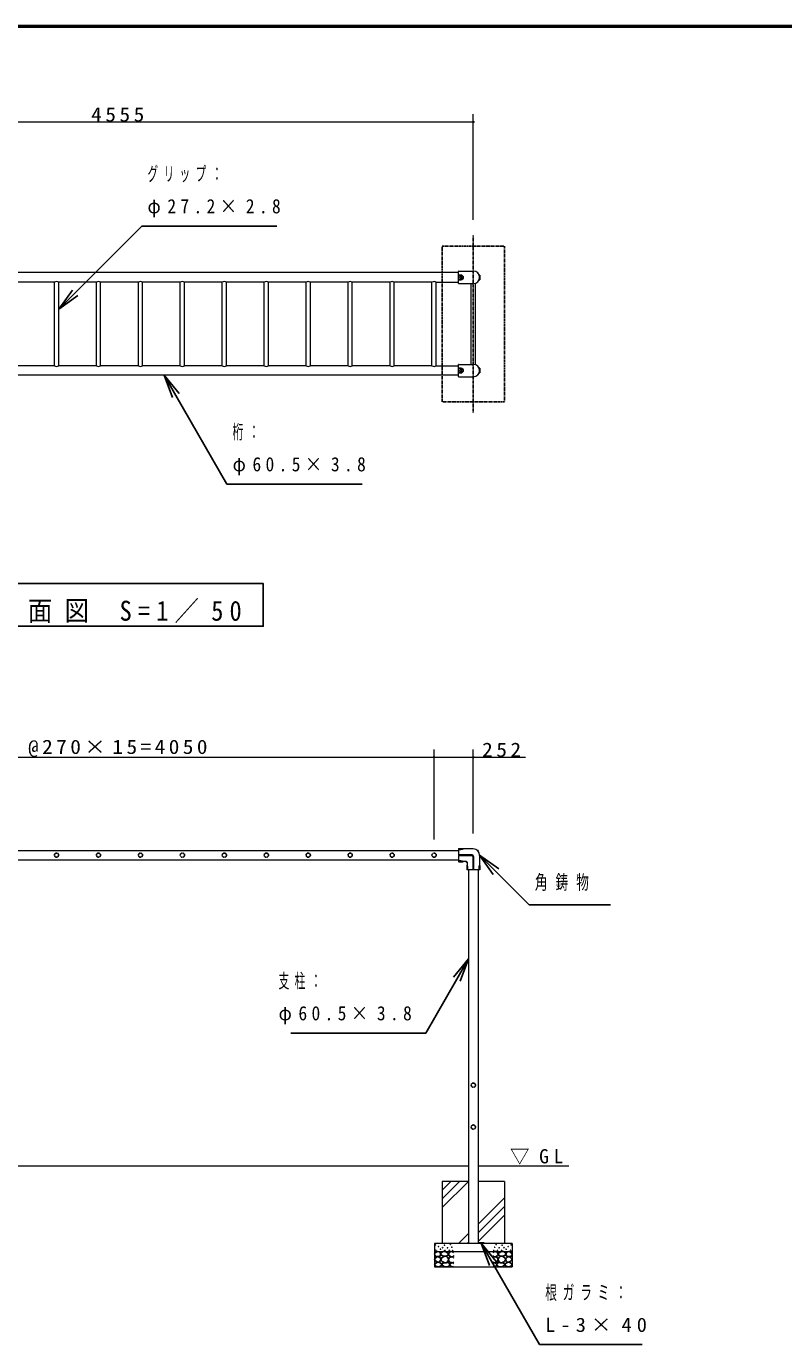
# Model space of a CAD drawing. Units: millimetres at full size, with parts at other scales. Extents: x -19540 to 0, y -2046 to 13350.
# Drawn here: x -14889 to -10015, y 4866 to 13350 of the extents above; entities that cross this region are included whole.
import ezdxf

# ---------------------------------------------------------------- set-up
doc = ezdxf.new("R2010")
doc.units = ezdxf.units.MM
doc.linetypes.add('USER2', pattern=[6, 3, -1, 1, -1])
doc.linetypes.add('USER4', pattern=[8, 5, -3])
for name, color, linetype, lineweight in [('A3図枠', 7, 'Continuous', 25), ('線', 7, 'Continuous', 13), ('補助', 2, 'Continuous', 13)]:
    doc.layers.add(name, color=color, linetype=linetype, lineweight=lineweight)
doc.styles.add('ＭＳ ゴシック', font='')
doc.styles.get('ＭＳ ゴシック').set_extended_font_data('MS Gothic')

# ---------------------------------------------------------------- blocks, each defined once
blk = doc.blocks.new('dimension_origin')
at = {"color": 0, "linetype": 'Continuous', "lineweight": -2}
blk.add_circle((0, 0), 1.25, dxfattribs=at)

msp = doc.modelspace()

# ---------------------------------------------------------------- linework, layer by layer
at = {"layer": 'A3図枠', "lineweight": 50}
msp.add_line((0, 13350), (-19250, 13350), dxfattribs=at)
at = {"layer": '線', "color": 20, "linetype": 'USER2', "lineweight": 25}
msp.add_line((-12012.06, 10864.787), (-12012.06, 12004.787), dxfattribs=at)
at = {"layer": '線'}
for p, q in [((-12107.06, 11765.037), (-16472.06, 11765.037)), ((-12107.06, 11696.287), (-12107.06, 11773.287)), ((-12105.56, 11774.787), (-12012.06, 11774.787)), ((-14708.16, 11704.537), (-14950.96, 11704.537)), ((-14708.16, 11165.037), (-14708.16, 11704.537)), ((-14680.96, 11165.037), (-14680.96, 11704.537)), ((-14438.16, 11704.537), (-14680.96, 11704.537)), ((-14438.16, 11165.037), (-14438.16, 11704.537)), ((-14410.96, 11165.037), (-14410.96, 11704.537)), ((-14168.16, 11704.537), (-14410.96, 11704.537)), ((-14168.16, 11165.037), (-14168.16, 11704.537)), ((-14140.96, 11165.037), (-14140.96, 11704.537)), ((-13898.16, 11704.537), (-14140.96, 11704.537)), ((-13898.16, 11165.037), (-13898.16, 11704.537)), ((-13870.96, 11165.037), (-13870.96, 11704.537)), ((-13628.16, 11704.537), (-13870.96, 11704.537)), ((-13628.16, 11165.037), (-13628.16, 11704.537)), ((-13600.96, 11165.037), (-13600.96, 11704.537)), ((-13358.16, 11704.537), (-13600.96, 11704.537)), ((-13358.16, 11165.037), (-13358.16, 11704.537)), ((-13330.96, 11165.037), (-13330.96, 11704.537)), ((-13088.16, 11704.537), (-13330.96, 11704.537)), ((-13088.16, 11165.037), (-13088.16, 11704.537)), ((-13060.96, 11165.037), (-13060.96, 11704.537)), ((-12818.16, 11704.537), (-13060.96, 11704.537)), ((-12818.16, 11165.037), (-12818.16, 11704.537)), ((-12790.96, 11165.037), (-12790.96, 11704.537)), ((-12548.16, 11704.537), (-12790.96, 11704.537)), ((-12548.16, 11165.037), (-12548.16, 11704.537)), ((-12520.96, 11165.037), (-12520.96, 11704.537)), ((-12278.16, 11704.537), (-12520.96, 11704.537)), ((-12278.16, 11165.037), (-12278.16, 11704.537)), ((-12250.96, 11165.037), (-12250.96, 11704.537)), ((-12250.96, 11704.537), (-12107.06, 11704.537)), ((-12105.56, 11694.787), (-12012.06, 11694.787)), ((-12025.66, 11174.037), (-12025.66, 11695.537)), ((-11998.46, 11171.605), (-11998.46, 11697.968)), ((-14708.16, 11165.037), (-14950.96, 11165.037)), ((-14438.16, 11165.037), (-14680.96, 11165.037)), ((-14168.16, 11165.037), (-14410.96, 11165.037)), ((-13898.16, 11165.037), (-14140.96, 11165.037)), ((-13628.16, 11165.037), (-13870.96, 11165.037)), ((-13358.16, 11165.037), (-13600.96, 11165.037)), ((-13088.16, 11165.037), (-13330.96, 11165.037)), ((-12818.16, 11165.037), (-13060.96, 11165.037)), ((-12548.16, 11165.037), (-12790.96, 11165.037)), ((-12278.16, 11165.037), (-12520.96, 11165.037)), ((-12250.96, 11165.037), (-12107.06, 11165.037)), ((-12107.06, 11096.287), (-12107.06, 11173.287)), ((-12105.56, 11174.787), (-12012.06, 11174.787)), ((-12107.06, 11104.537), (-16472.06, 11104.537)), ((-12105.56, 11094.787), (-12012.06, 11094.787)), ((-16472.06, 8046.727), (-12107.06, 8046.727)), ((-16472.06, 7986.227), (-12107.06, 7986.227)), ((-12107.06, 8057.477), (-12107.06, 8017.977)), ((-12107.06, 8014.977), (-12107.06, 7975.477)), ((-12106.06, 8058.477), (-12078.06, 8058.477)), ((-12077.06, 8057.477), (-12077.06, 8056.477)), ((-12012.06, 8056.477), (-12077.06, 8056.477)), ((-12058.06, 7976.477), (-12077.06, 7976.477)), ((-12077.06, 7975.477), (-12077.06, 7976.477)), ((-11972.06, 8016.477), (-11972.06, 7951.477)), ((-12106.06, 7974.477), (-12078.06, 7974.477)), ((-12054.06, 7950.477), (-12054.06, 7922.477)), ((-12053.06, 7951.477), (-12052.06, 7951.477)), ((-12013.56, 7921.477), (-12053.06, 7921.477)), ((-12052.06, 7970.477), (-12052.06, 7951.477)), ((-12042.31, 7921.477), (-12042.31, 5516.477)), ((-11971.06, 7921.477), (-12010.56, 7921.477)), ((-11981.81, 7921.477), (-11981.81, 5516.477)), ((-11971.06, 7951.477), (-11972.06, 7951.477)), ((-11970.06, 7950.477), (-11970.06, 7922.477)), ((-16536.81, 6016.477), (-12042.31, 6016.477)), ((-11981.81, 6016.466), (-11398.112, 6016.466)), ((-12042.31, 5916.477), (-12212.06, 5916.477)), ((-12212.06, 5916.477), (-12212.06, 5516.477)), ((-11812.06, 5916.477), (-11981.81, 5916.477)), ((-11812.06, 5916.477), (-11812.06, 5516.477)), ((-12262.06, 5516.477), (-12262.06, 5366.477)), ((-11762.06, 5516.477), (-12262.06, 5516.477)), ((-11980.81, 5558.477), (-11981.81, 5558.477)), ((-11981.81, 5558.477), (-11981.81, 5518.477)), ((-11981.81, 5518.477), (-11941.81, 5518.477)), ((-11978.81, 5525.977), (-11978.81, 5556.477)), ((-11943.81, 5521.477), (-11974.31, 5521.477)), ((-11941.81, 5518.477), (-11941.81, 5519.477)), ((-11762.06, 5516.477), (-11762.06, 5366.477)), ((-12262.06, 5466.477), (-11762.06, 5466.477)), ((-12262.06, 5366.477), (-11762.06, 5366.477))]:
    msp.add_line(p, q, dxfattribs=at)
at = {"layer": '線', "color": 2, "lineweight": 25}
for p, q in [((-12107.06, 11749.787), (-12092.06, 11749.787)), ((-12107.06, 11719.787), (-12092.06, 11719.787)), ((-11973.982, 11749.787), (-11971.015, 11749.787)), ((-11973.982, 11719.787), (-11971.015, 11719.787)), ((-11970.015, 11748.787), (-11970.015, 11720.787)), ((-12107.06, 11149.787), (-12092.06, 11149.787)), ((-12107.06, 11119.787), (-12092.06, 11119.787)), ((-11973.982, 11149.787), (-11971.015, 11149.787)), ((-11973.982, 11119.787), (-11971.015, 11119.787)), ((-11970.015, 11148.787), (-11970.015, 11120.787)), ((-12107.06, 8053.498), (-12092.06, 8053.498)), ((-12022.06, 8017.977), (-12107.06, 8017.977)), ((-12022.06, 8014.977), (-12107.06, 8014.977)), ((-12107.06, 7979.457), (-12092.06, 7979.457)), ((-12057.727, 7976.468), (-12058.575, 7975.195)), ((-12053.343, 7969.963), (-12058.575, 7975.195)), ((-12052.201, 7970.723), (-12057.814, 7976.336)), ((-12013.56, 8006.477), (-12013.56, 7921.477)), ((-12010.56, 8006.477), (-12010.56, 7921.477)), ((-11987.242, 8047.857), (-11987.057, 8048.042)), ((-11987.057, 8048.042), (-11985.805, 8048.911)), ((-11980.693, 8041.678), (-11987.057, 8048.042)), ((-11979.787, 8042.894), (-11985.805, 8048.911)), ((-11980.878, 8041.493), (-11980.693, 8041.678)), ((-11979.787, 8042.894), (-11980.693, 8041.678)), ((-12052.07, 7970.811), (-12053.343, 7969.963)), ((-12049.081, 7936.477), (-12049.081, 7921.477)), ((-11975.04, 7936.477), (-11975.04, 7921.477))]:
    msp.add_line(p, q, dxfattribs=at)
at = {"layer": '線', "color": 4, "linetype": 'USER4', "lineweight": 25}
msp.add_lwpolyline([(-12212.06, 10934.787), (-12212.06, 11934.787), (-11812.06, 11934.787), (-11812.06, 10934.787)], close=True, dxfattribs=at)
at = {"layer": '線', "color": 2, "lineweight": 25}
for points in [[(-12239.612, 5465.88), (-12246.074, 5463.339), (-12252.286, 5459.859), (-12258.144, 5455.822), (-12261.791, 5450.354), (-12260.779, 5442.772), (-12255.771, 5436.413), (-12248.906, 5433.823), (-12241.196, 5433.561), (-12233.584, 5434.165), (-12227.255, 5436.729), (-12223.502, 5442.015), (-12222.185, 5448.453), (-12223.033, 5453.659), (-12225.987, 5458.592), (-12232.147, 5463.419)], [(-12242.147, 5432.927), (-12247.476, 5430.135), (-12252.919, 5425.957), (-12259.368, 5419.137), (-12261.791, 5412.332), (-12258.163, 5407.505), (-12251.652, 5403.143), (-12245.015, 5398.856), (-12238.345, 5396.806), (-12230.7, 5399.253), (-12224.403, 5405.678), (-12221.297, 5413.956), (-12222.819, 5422.471), (-12230.977, 5429.722)], [(-12200.188, 5465.97), (-12205.092, 5465.353), (-12210.729, 5463.267), (-12218.7, 5457.48), (-12222.352, 5450.564), (-12221.478, 5446.601), (-12217.757, 5442.184), (-12208.266, 5437.412), (-12198.296, 5435.968), (-12190.945, 5435.795), (-12183.429, 5437.319), (-12175.831, 5441.934), (-12172.077, 5448.131), (-12173.046, 5452.784), (-12177.753, 5458.132), (-12188.422, 5464.338)], [(-12212.892, 5401.64), (-12200.303, 5394.784), (-12186.943, 5393.802), (-12176.659, 5401.256), (-12171.807, 5412.993), (-12174.087, 5423.77), (-12180.997, 5431.913), (-12189.822, 5435.347), (-12200.998, 5434.075), (-12214.753, 5426.021), (-12220.73, 5415.155), (-12218.094, 5407.961)], [(-11811.229, 5401.64), (-11823.818, 5394.784), (-11837.178, 5393.802), (-11847.461, 5401.256), (-11852.314, 5412.993), (-11850.033, 5423.77), (-11843.124, 5431.913), (-11834.299, 5435.347), (-11823.122, 5434.075), (-11809.368, 5426.021), (-11803.391, 5415.155), (-11806.027, 5407.961)], [(-11823.933, 5465.97), (-11819.029, 5465.353), (-11813.392, 5463.267), (-11805.42, 5457.48), (-11801.769, 5450.564), (-11802.643, 5446.601), (-11806.364, 5442.184), (-11815.855, 5437.412), (-11825.825, 5435.968), (-11833.176, 5435.795), (-11840.691, 5437.319), (-11848.29, 5441.934), (-11852.044, 5448.131), (-11851.075, 5452.784), (-11846.368, 5458.132), (-11835.699, 5464.338)], [(-11781.974, 5432.927), (-11776.645, 5430.135), (-11771.202, 5425.957), (-11764.753, 5419.137), (-11762.33, 5412.332), (-11765.958, 5407.505), (-11772.469, 5403.143), (-11779.106, 5398.856), (-11785.776, 5396.806), (-11793.421, 5399.253), (-11799.718, 5405.678), (-11802.824, 5413.956), (-11801.302, 5422.471), (-11793.144, 5429.722)], [(-11784.509, 5465.88), (-11778.047, 5463.339), (-11771.835, 5459.859), (-11765.977, 5455.822), (-11762.33, 5450.354), (-11763.342, 5442.772), (-11768.35, 5436.413), (-11775.215, 5433.823), (-11782.925, 5433.561), (-11790.537, 5434.165), (-11796.866, 5436.729), (-11800.619, 5442.015), (-11801.936, 5448.453), (-11801.088, 5453.659), (-11798.133, 5458.592), (-11791.974, 5463.419)], [(-12242.966, 5396.994), (-12254.285, 5390.975), (-12261.096, 5382.16), (-12252.61, 5370.891), (-12234.175, 5366.776), (-12219.821, 5372.887), (-12214.396, 5383.259), (-12225.178, 5392.368)], [(-12185.862, 5392.85), (-12193.397, 5393.477), (-12201.539, 5392.039), (-12210.467, 5387.982), (-12214.784, 5382.579), (-12212.097, 5377.897), (-12206.135, 5373.389), (-12199.656, 5369.546), (-12192.349, 5367.172), (-12180.5, 5367.406), (-12170.185, 5371.497), (-12165.481, 5376.304), (-12163.428, 5382.038), (-12164.487, 5387.187), (-12168.563, 5391.769), (-12176.962, 5394.309)], [(-11838.259, 5392.85), (-11830.724, 5393.477), (-11822.582, 5392.039), (-11813.654, 5387.982), (-11809.337, 5382.579), (-11812.024, 5377.897), (-11817.986, 5373.389), (-11824.465, 5369.546), (-11831.772, 5367.172), (-11843.621, 5367.406), (-11853.936, 5371.497), (-11858.639, 5376.304), (-11860.693, 5382.038), (-11859.634, 5387.187), (-11855.558, 5391.769), (-11847.159, 5394.309)], [(-11781.155, 5396.994), (-11769.836, 5390.975), (-11763.025, 5382.16), (-11771.511, 5370.891), (-11789.946, 5366.776), (-11804.3, 5372.887), (-11809.725, 5383.259), (-11798.943, 5392.368)]]:
    msp.add_lwpolyline(points, close=True, dxfattribs=at)
for points in [[(-12137.06, 5459.776), (-12145.488, 5464.632), (-12154.17, 5466.113), (-12159.79, 5464.425), (-12164.943, 5460.727), (-12169.415, 5455.418), (-12171.28, 5448.687), (-12167.612, 5439.916), (-12159.557, 5433.478), (-12151.258, 5431.099), (-12144.031, 5432.21), (-12139.981, 5435.586), (-12137.06, 5440.132)], [(-12137.377, 5423.656), (-12144.518, 5429.118), (-12152.586, 5431.577), (-12159.291, 5430.352), (-12165.26, 5426.507), (-12169.653, 5420.726), (-12171.28, 5413.516), (-12168.616, 5404.908), (-12162.408, 5397.991), (-12154.769, 5394.119), (-12147.2, 5393.238), (-12142.046, 5394.677), (-12137.377, 5397.357)], [(-11887.06, 5459.776), (-11878.633, 5464.632), (-11869.95, 5466.113), (-11864.331, 5464.425), (-11859.178, 5460.727), (-11854.706, 5455.418), (-11852.84, 5448.687), (-11856.509, 5439.916), (-11864.564, 5433.478), (-11872.863, 5431.099), (-11880.09, 5432.21), (-11884.14, 5435.586), (-11887.06, 5440.132)], [(-11886.744, 5423.656), (-11879.603, 5429.118), (-11871.535, 5431.577), (-11864.83, 5430.352), (-11858.861, 5426.507), (-11854.468, 5420.726), (-11852.84, 5413.516), (-11855.505, 5404.908), (-11861.713, 5397.991), (-11869.352, 5394.119), (-11876.921, 5393.238), (-11882.075, 5394.677), (-11886.744, 5397.357)], [(-12137.06, 5389.119), (-12143.079, 5392.438), (-12150.368, 5393.238), (-12159.084, 5388.904), (-12163.359, 5382.148), (-12162.747, 5378.478), (-12159.874, 5374.227), (-12152.711, 5368.755), (-12145.298, 5366.94), (-12141.002, 5367.991), (-12137.06, 5370.108)], [(-11887.06, 5389.119), (-11881.042, 5392.438), (-11873.753, 5393.238), (-11865.037, 5388.904), (-11860.762, 5382.148), (-11861.374, 5378.478), (-11864.247, 5374.227), (-11871.41, 5368.755), (-11878.823, 5366.94), (-11883.119, 5367.991), (-11887.06, 5370.108)]]:
    msp.add_lwpolyline(points, dxfattribs=at)
for centre, radius in [((-12092.06, 11734.787), 7), ((-12092.06, 11134.787), 7), ((-12255.454, 5508.654), 1), ((-12252.286, 5473.801), 1), ((-12236.443, 5497.248), 1), ((-12223.453, 5480.455), 1), ((-12209.511, 5489.96), 1), ((-12198.105, 5506.436), 1), ((-12194.619, 5472.85), 1), ((-12178.564, 5490.026), 1), ((-12166.941, 5472.998), 1), ((-12159.643, 5510.569), 1), ((-12149.643, 5493.54), 1), ((-12144.777, 5472.457), 1), ((-11879.344, 5472.457), 1), ((-11874.478, 5493.54), 1), ((-11864.477, 5510.569), 1), ((-11857.179, 5472.998), 1), ((-11845.557, 5490.026), 1), ((-11829.502, 5472.85), 1), ((-11826.016, 5506.436), 1), ((-11814.61, 5489.96), 1), ((-11800.668, 5480.455), 1), ((-11787.678, 5497.248), 1), ((-11771.835, 5473.801), 1), ((-11768.667, 5508.654), 1)]:
    msp.add_circle(centre, radius, dxfattribs=at)
at = {"layer": '線', "color": 4, "linetype": 'USER4', "lineweight": 25}
for centre in [(-14694.56, 8016.477), (-14424.56, 8016.477), (-14154.56, 8016.477), (-13884.56, 8016.477), (-13614.56, 8016.477), (-13344.56, 8016.477), (-13074.56, 8016.477), (-12804.56, 8016.477), (-12534.56, 8016.477), (-12264.56, 8016.477), (-12012.06, 6536.477), (-12012.06, 6266.477)]:
    msp.add_circle(centre, 13.6, dxfattribs=at)
at = {"layer": '線'}
for centre, radius, start, end in [((-14694.56, 11677.516), 30.25, 63.28282, 116.71718), ((-14424.56, 11677.516), 30.25, 63.28282, 116.71718), ((-14154.56, 11677.516), 30.25, 63.28282, 116.71718), ((-13884.56, 11677.516), 30.25, 63.28282, 116.71718), ((-13614.56, 11677.516), 30.25, 63.28282, 116.71718), ((-13344.56, 11677.516), 30.25, 63.28282, 116.71718), ((-13074.56, 11677.516), 30.25, 63.28282, 116.71718), ((-12804.56, 11677.516), 30.25, 63.28282, 116.71718), ((-12534.56, 11677.516), 30.25, 63.28282, 116.71718), ((-12264.56, 11677.516), 30.25, 63.28282, 116.71718), ((-12105.56, 11773.287), 1.5, 90, 180), ((-12012.06, 11734.787), 40, 270, 90), ((-12105.56, 11696.287), 1.5, 180, 270), ((-14694.56, 11192.057), 30.25, 243.28282, 296.71718), ((-14424.56, 11192.057), 30.25, 243.28282, 296.71718), ((-14154.56, 11192.057), 30.25, 243.28282, 296.71718), ((-13884.56, 11192.057), 30.25, 243.28282, 296.71718), ((-13614.56, 11192.057), 30.25, 243.28282, 296.71718), ((-13344.56, 11192.057), 30.25, 243.28282, 296.71718), ((-13074.56, 11192.057), 30.25, 243.28282, 296.71718), ((-12804.56, 11192.057), 30.25, 243.28282, 296.71718), ((-12534.56, 11192.057), 30.25, 243.28282, 296.71718), ((-12264.56, 11192.057), 30.25, 243.28282, 296.71718), ((-12105.56, 11173.287), 1.5, 90, 180), ((-12012.06, 11134.787), 40, 270, 90), ((-12105.56, 11096.287), 1.5, 180, 270), ((-12106.06, 8057.477), 1, 90, 180), ((-12106.06, 7975.477), 1, 180, 270), ((-12078.06, 8057.477), 1, 0, 90), ((-12078.06, 7975.477), 1, 270, 0), ((-12012.06, 8016.477), 40, 0, 90), ((-12053.06, 7950.477), 1, 90, 180), ((-12053.06, 7922.477), 1, 180, 270), ((-11971.06, 7950.477), 1, 0, 90), ((-11971.06, 7922.477), 1, 270, 0), ((-11980.81, 5556.477), 2, 0, 90), ((-11974.31, 5525.977), 4.5, 180, 270), ((-11943.81, 5519.477), 2, 0, 90)]:
    msp.add_arc(centre, radius, start, end, dxfattribs=at)
at = {"layer": '線', "color": 2, "lineweight": 25}
for centre, radius, start, end in [((-12092.06, 11734.787), 15, 270, 90), ((-11973.982, 11751.287), 1.5, 203.73074, 270), ((-11973.982, 11718.287), 1.5, 90, 156.26926), ((-11971.015, 11748.787), 1, 0, 90), ((-11971.015, 11720.787), 1, 270, 0), ((-12092.06, 11134.787), 15, 270, 90), ((-11973.982, 11151.287), 1.5, 203.73074, 270), ((-11973.982, 11118.287), 1.5, 90, 156.26926), ((-11971.015, 11148.787), 1, 0, 90), ((-11971.015, 11120.787), 1, 270, 0), ((-12094.152, 8103.278), 49.824, 272.40579, 290.0621), ((-12094.152, 7929.677), 49.824, 69.9379, 87.59421), ((-12058.06, 7970.477), 6, 86.81031, 90), ((-12022.06, 8006.477), 11.5, 0, 90), ((-12022.06, 8006.477), 8.5, 0, 90), ((-12058.06, 7970.477), 6, 0, 3.18969), ((-12113.064, 7931.565), 64.171, 4.39038, 18.07739), ((-11911.057, 7931.565), 64.171, 161.92261, 175.60962)]:
    msp.add_arc(centre, radius, start, end, dxfattribs=at)
at = {"layer": '補助'}
for p, q in [((-16567.06, 12734.787), (-12012.06, 12734.787)), ((-12012.06, 12104.787), (-12012.06, 12784.787)), ((-12264.56, 8116.477), (-12264.56, 8696.727)), ((-12264.56, 8116.477), (-12264.56, 8696.727)), ((-12012.06, 8156.477), (-12012.06, 8696.727)), ((-16314.56, 8646.727), (-12264.56, 8646.727)), ((-12264.56, 8646.727), (-11675.632, 8646.727)), ((-12212.06, 5748.452), (-12044.035, 5916.477)), ((-12212.06, 5804.578), (-12100.161, 5916.477)), ((-12212.06, 5860.705), (-12156.288, 5916.477)), ((-11981.81, 5641.942), (-11812.06, 5811.692)), ((-11981.81, 5585.816), (-11812.06, 5755.566)), ((-11978.81, 5532.689), (-11812.06, 5699.439)), ((-12107.275, 5516.477), (-12042.31, 5581.442)), ((-12051.149, 5516.477), (-12042.31, 5525.316))]:
    msp.add_line(p, q, dxfattribs=at)
at = {"layer": '補助', "lineweight": 25}
for p, q in [((-14574.894, 11635.59), (-14145.448, 12065.037)), ((-14145.448, 12065.037), (-14095.448, 12065.037)), ((-14095.448, 12065.037), (-13275.675, 12065.037)), ((-14592.572, 11653.267), (-14680.96, 11529.524)), ((-14680.96, 11529.524), (-14574.894, 11635.59)), ((-14557.217, 11617.912), (-14680.96, 11529.524)), ((-13948.513, 10962.133), (-14001.862, 11104.537)), ((-13905.211, 10987.133), (-14001.862, 11104.537)), ((-14001.862, 11104.537), (-13926.862, 10974.633)), ((-13926.862, 10974.633), (-13597.717, 10404.537)), ((-13597.717, 10404.537), (-13547.717, 10404.537)), ((-13547.717, 10404.537), (-12727.944, 10404.537)), ((-11883.614, 7892.475), (-11972.06, 8016.177)), ((-11848.275, 7927.847), (-11972.06, 8016.177)), ((-11972.06, 8016.177), (-11865.945, 7910.161)), ((-11865.945, 7910.161), (-11652.245, 7696.662)), ((-11652.245, 7696.662), (-11602.245, 7696.662)), ((-11602.245, 7696.662), (-11129.347, 7696.662)), ((-12138.961, 7230.847), (-12042.31, 7348.251)), ((-12042.31, 7348.251), (-12117.31, 7218.347)), ((-12095.66, 7205.847), (-12042.31, 7348.251)), ((-12117.31, 7218.347), (-12317.492, 6871.622)), ((-12367.492, 6871.622), (-13187.266, 6871.622)), ((-12317.492, 6871.622), (-12367.492, 6871.622)), ((-11908.461, 5376.074), (-11961.81, 5518.477)), ((-11865.16, 5401.074), (-11961.81, 5518.477)), ((-11961.81, 5518.477), (-11886.81, 5388.574)), ((-11886.81, 5388.574), (-11585.378, 4866.477)), ((-11585.378, 4866.477), (-11535.378, 4866.477)), ((-11535.378, 4866.477), (-10924.405, 4866.477))]:
    msp.add_line(p, q, dxfattribs=at)
msp.add_lwpolyline([(-15214.485, 9764.22), (-13364.636, 9764.22), (-13364.636, 9489.223), (-15214.485, 9489.223)], close=True, dxfattribs=at)

# ---------------------------------------------------------------- block references
at = {"layer": '補助', "xscale": 3.33, "yscale": 3.33, "rotation": 180}
for p in [(-12012.06, 12734.787), (-12264.56, 8646.727), (-12012.06, 8646.727)]:
    msp.add_blockref('dimension_origin', p, dxfattribs=at)
at = {"layer": '補助', "xscale": 3.33, "yscale": 3.33}
msp.add_blockref('dimension_origin', (-12264.56, 8646.727), dxfattribs=at)

# ---------------------------------------------------------------- texts
at = {"layer": '補助', "style": 'ＭＳ ゴシック'}
for s, insert, char_height, attachment_point in [('\\T1.33;\\W1.1;4555', (-14289.56, 12735.787), 91.64, 8), ('\\T1.5;\\W0.55;グリップ：', (-14109.198, 12446.921), 91.64, 1), ('\\T1.5;\\W0.9;φ27.2×2.8', (-14109.198, 12238.587), 91.64, 1), ('\\T1.5;\\W0.55;桁：', (-13561.467, 10786.421), 91.64, 1), ('\\T1.5;\\W0.9;φ60.5×3.8', (-13561.467, 10578.087), 91.64, 1), ('\\T1.5;\\W0.9;平面図\\~S=1／50', (-14289.56, 9510.055), 128.3, 8), ('\\T1.32;\\W1.1;@270×15=4050', (-14289.56, 8647.727), 91.64, 8), ('\\T1.33;\\W1.1;252', (-11818.489, 8647.727), 91.64, 8), ('\\T1.64;\\W0.65;角鋳物', (-11615.995, 7888.328), 91.64, 1), ('\\T1.5;\\W0.55;支柱：', (-13265.528, 7253.506), 91.64, 1), ('\\T1.5;\\W0.9;φ60.5×3.8', (-13265.528, 7045.173), 91.64, 1), ('\\T1.5;▽GL', (-11775.945, 6024.799), 91.64, 7), ('\\T1.5;\\W0.6;根ガラミ：', (-11549.128, 5248.361), 91.64, 1), ('\\T1.5;\\W1.05;L-3×40', (-11549.128, 5040.028), 91.64, 1)]:
    msp.add_mtext(s, dxfattribs=dict(at, insert=insert, char_height=char_height, attachment_point=attachment_point))

doc.saveas('drawing.dxf')
